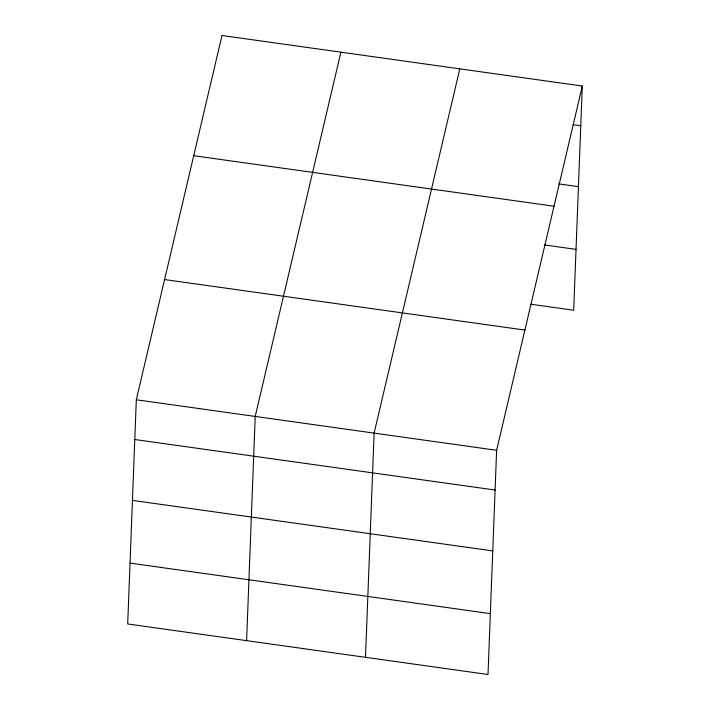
<?xml version="1.0" encoding="UTF-8"?>
<svg xmlns="http://www.w3.org/2000/svg" width="710" height="710" viewBox="0 0 710 710"><rect width="100%" height="100%" fill="white"/><g stroke="black" fill="none" stroke-linecap="round" stroke-linejoin="round"><path stroke-width="1.06" d="M136.311 399.765L127.693 623.975L488.01 674.5L496.627 450.291L582.307 86.025L221.99 35.5L136.311 399.765L496.627 450.291M246.601 640.651L255.209 416.433L340.898 52.176M365.499 657.318L374.117 433.109L459.796 68.843M582.307 86.025L573.689 310.234L531.036 304.253M573.121 124.703L580.78 125.776M558.752 183.89L578.437 186.65M193.715 155.703L554.031 206.228M544.313 244.914L576.032 249.361M164.587 279.554L524.894 330.079M134.785 439.508L495.092 490.033M132.442 500.381L492.758 550.907M130.036 563.101L490.344 613.626"/></g></svg>
